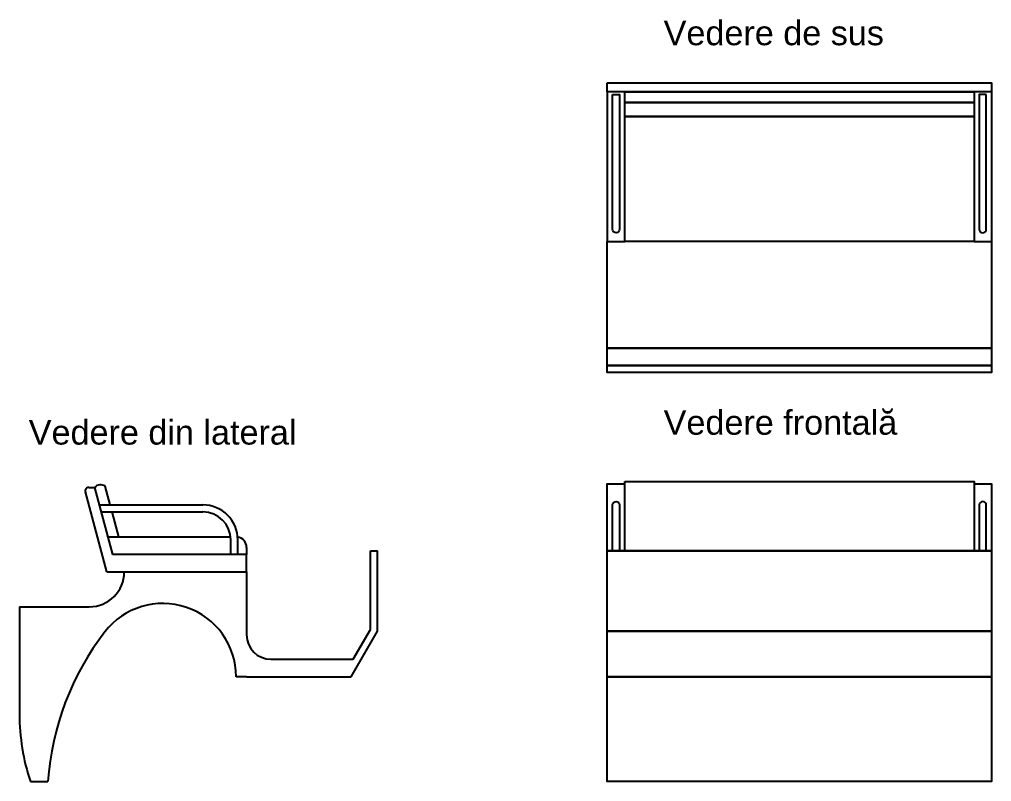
# Model space of a CAD drawing. Header units: millimetres. Extents: x 44 to 805, y 20 to 299.
# Drawn here: x 44.2 to 322.5, y 56.8 to 274.9 of the extents above; entities that cross this region are included whole.
import ezdxf

# ---------------------------------------------------------------- set-up
doc = ezdxf.new("R2010")
doc.units = ezdxf.units.MM
doc.header["$MEASUREMENT"] = 0
for name, color, linetype in [('canapea scaun vizitiu', 181, 'Continuous'), ('scaun vizitiu', 211, 'Continuous'), ('text', 7, 'Continuous')]:
    doc.layers.add(name, color=color, linetype=linetype)
doc.styles.get("Standard").update_dxf_attribs({"font": 'arial.ttf'})

msp = doc.modelspace()

# ---------------------------------------------------------------- linework, layer by layer
at = {"layer": 'canapea scaun vizitiu'}
for p, q in [((65.739, 140.97), (70.87, 121.822)), ((70.184, 135.97), (68.753, 141.31)), ((72.636, 126.822), (70.72, 133.97)), ((69.53, 126.822), (104.664, 126.822)), ((109.209, 123.822), (109.209, 121.822)), ((109.209, 121.822), (70.87, 121.822))]:
    msp.add_line(p, q, dxfattribs=at)
for points in [[(217.491, 254.153), (317.491, 254.153), (317.491, 251.153), (217.491, 251.153)], [(217.491, 251.153), (317.491, 251.153), (317.491, 247.153), (217.491, 247.153)], [(217.491, 247.153), (317.491, 247.153), (317.491, 211.353), (217.491, 211.353)], [(217.491, 142.722), (317.491, 142.722), (317.491, 122.822), (217.491, 122.822)]]:
    msp.add_lwpolyline(points, close=True, dxfattribs=at)
for centre, radius, start, end in [((67.433, 139.491), 2.249, 54.02875, 138.86916), ((106.209, 123.822), 3, 0, 81.05021)]:
    msp.add_arc(centre, radius, start, end, dxfattribs=at)
at = {"layer": 'scaun vizitiu'}
for p, q in [((212.491, 254.153), (212.491, 211.353)), ((322.491, 254.153), (322.491, 211.353)), ((212.491, 211.353), (217.491, 211.353)), ((212.491, 180.853), (212.491, 211.353)), ((317.491, 211.353), (322.491, 211.353)), ((322.491, 211.353), (322.491, 180.853)), ((322.491, 180.853), (212.491, 180.853)), ((69.209, 116.822), (63.076, 139.711)), ((64.042, 140.97), (65.739, 140.97)), ((65.739, 140.97), (70.87, 121.822)), ((67.079, 135.97), (96.709, 135.97)), ((67.614, 133.97), (96.709, 133.97)), ((104.709, 121.822), (104.709, 125.97)), ((106.709, 121.822), (106.709, 125.97)), ((144.709, 100.348), (144.709, 122.812)), ((144.709, 122.812), (146.709, 122.812)), ((146.709, 99.812), (146.709, 122.812)), ((109.209, 121.822), (70.87, 121.822)), ((109.209, 116.822), (109.209, 121.822)), ((69.209, 116.822), (109.209, 116.822)), ((109.209, 116.822), (109.209, 98.822)), ((44.209, 106.822), (44.209, 76.099)), ((44.209, 106.822), (64.209, 106.822)), ((139.787, 91.822), (144.709, 100.348)), ((139.209, 86.822), (146.709, 99.812)), ((116.209, 91.822), (139.787, 91.822)), ((109.209, 86.822), (106.264, 86.822)), ((109.209, 86.822), (139.209, 86.822)), ((47.358, 56.822), (52.358, 56.822))]:
    msp.add_line(p, q, dxfattribs=at)
for points in [[(212.491, 256.753), (322.491, 256.753), (322.491, 254.153), (212.491, 254.153)], [(212.491, 180.853), (322.491, 180.853), (322.491, 175.853), (212.491, 175.853)], [(212.491, 175.853), (322.491, 175.853), (322.491, 173.853), (212.491, 173.853)], [(212.491, 122.822), (322.491, 122.822), (322.491, 99.822), (212.491, 99.822)], [(212.491, 99.822), (322.491, 99.822), (322.491, 86.822), (212.491, 86.822)], [(212.491, 86.822), (322.491, 86.822), (322.491, 56.822), (212.491, 56.822)]]:
    msp.add_lwpolyline(points, close=True, dxfattribs=at)
for points in [[(214.003, 253.453), (216.003, 253.453), (216.003, 214.853, -0.4142136), (215.003, 213.853), (215.003, 213.853, -0.4142136), (214.003, 214.853)], [(320.979, 253.453), (318.979, 253.453), (318.979, 214.853, 0.4142136), (319.979, 213.853), (319.979, 213.853, 0.4142136), (320.979, 214.853)], [(214.991, 136.962), (214.991, 136.962, -0.4142136), (215.991, 135.962), (215.991, 122.822), (213.991, 122.822), (213.991, 135.962, -0.4142136)], [(319.991, 136.962), (319.991, 136.962, 0.4142136), (318.991, 135.962), (318.991, 122.822), (320.991, 122.822), (320.991, 135.962, 0.4142136)]]:
    msp.add_lwpolyline(points, format="xyb", close=True, dxfattribs=at)
msp.add_lwpolyline([(317.491, 141.972), (322.491, 141.972), (322.491, 122.822), (212.491, 122.822), (212.491, 141.972), (217.491, 141.972)], dxfattribs=at)
for centre, radius, start, end in [((64.042, 139.97), 1, 90, 195), ((96.709, 125.97), 10, 0, 90), ((96.709, 125.97), 8, 0, 90), ((64.209, 116.822), 10, 270, 360), ((85.264, 86.78), 21, 0.11473, 142.29897), ((131.099, 51.353), 78.93, 142.29897, 176.02695), ((116.209, 98.822), 7, 180, 270), ((104.793, 76.099), 60.584, 180, 198.55412)]:
    msp.add_arc(centre, radius, start, end, dxfattribs=at)

# ---------------------------------------------------------------- texts
at = {"layer": 'text'}
for s, p in [('Vedere de sus', (228.622, 267.513)), ('Vedere frontală', (228.622, 156.064)), ('Vedere din lateral', (46.867, 153.238))]:
    msp.add_text(s, height=7, dxfattribs=at).set_placement(p)

doc.saveas('drawing.dxf')
